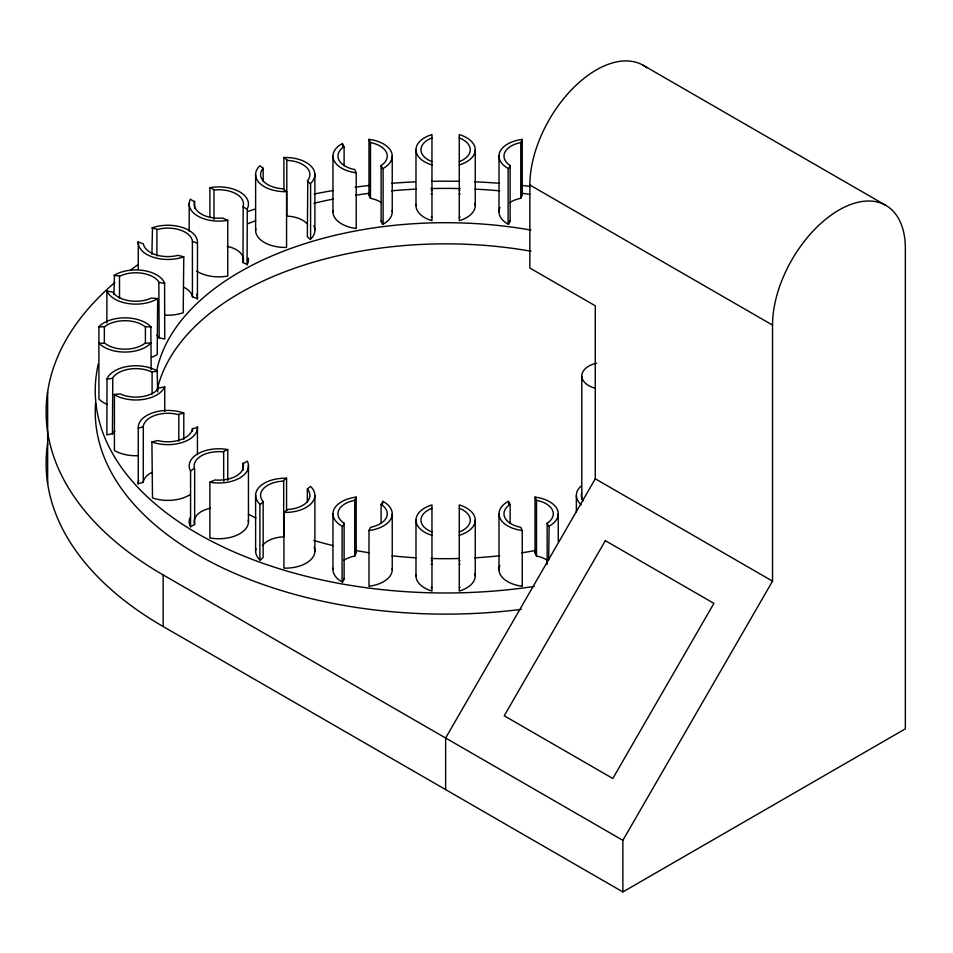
<?xml version="1.0" encoding="UTF-8"?>
<svg xmlns="http://www.w3.org/2000/svg" width="953" height="953" viewBox="0 0 953 953"><rect width="100%" height="100%" fill="white"/><g stroke="black" fill="none" stroke-linecap="round" stroke-linejoin="round"><path stroke-width="1.43" d="M183.786 256.774L177.877 255.368A24.671 14.247 0 0 1 143.319 243.849L138.221 242.002A29.638 17.106 0 0 0 153.028 257.179A29.638 17.106 0 0 0 183.202 256.988L183.786 256.774L183.202 312.739A29.638 17.106 0 0 1 165.369 315.157M183.965 287.318A24.671 14.247 0 0 1 192.387 296.609L197.438 298.861L197.485 242.717A29.638 17.106 0 0 0 182.666 227.541A29.638 17.106 0 0 0 152.492 227.719L151.908 254.344M197.438 298.861L197.485 298.456A29.638 17.106 0 0 0 196.699 294.191M138.626 480.431A29.638 17.106 0 0 0 138.221 483.636L143.248 482.385L143.319 426.051A24.671 14.247 0 0 1 177.877 414.519L183.786 413.114L183.786 439.524M143.248 482.385L143.319 481.789A24.671 14.247 0 0 1 151.73 472.497M151.908 441.954L152.492 442.168A29.638 17.106 0 0 0 182.666 442.359A29.638 17.106 0 0 0 197.485 427.182L192.387 429.029A24.671 14.247 0 0 1 157.817 440.548L151.908 441.954L152.492 497.919A29.638 17.106 0 0 0 189.873 494.726M227.755 220.31L227.088 220.441A29.638 17.106 0 0 1 197.867 216.105A29.638 17.106 0 0 1 190.362 199.237L194.46 201.774A24.671 14.247 0 0 0 222.68 218.07L227.755 220.31L227.755 276.06L227.088 276.179A29.638 17.106 0 0 1 196.592 271.069M248.328 258.144A29.638 17.106 0 0 1 247.28 264.529L242.991 262.551L243.182 206.229A24.671 14.247 0 0 0 214.961 189.933L209.886 187.693L209.886 217.034M242.991 262.551L243.182 261.98A24.671 14.247 0 0 0 227.171 246.351M114.848 431.113A24.671 14.247 0 0 0 112.776 433.52L106.879 434.937L107.022 378.794A29.638 17.106 0 0 1 128.131 366.345A29.638 17.106 0 0 1 157.197 371.027L157.662 391.874M113.943 394.411L120.281 393.946A24.671 14.247 0 0 0 158.841 387.978L164.583 386.954A29.638 17.106 0 0 1 143.474 399.402A29.638 17.106 0 0 1 114.42 394.721L114.42 450.459A29.638 17.106 0 0 0 137.982 455.689M342.615 526.437L344.104 523.221L343.437 522.78A24.671 14.247 0 0 1 353.766 500.516L354.73 500.325L356.219 497.109L355.54 497.192A29.638 17.106 0 0 0 333.979 509.39A29.638 17.106 0 0 0 342.091 526.163L342.091 581.914A29.638 17.106 0 0 1 333.05 568.31M508.64 168.693L510.129 165.488L509.462 165.036A24.671 14.247 0 0 1 519.79 142.783L520.755 142.593L522.244 139.376L521.565 139.46A29.638 17.106 0 0 0 500.003 151.646A29.638 17.106 0 0 0 508.116 168.431L508.116 224.169A29.638 17.106 0 0 1 500.003 207.397M342.615 582.176L344.104 578.971L344.104 523.221M343.771 560.364A24.671 14.247 0 0 1 353.766 556.266L354.73 556.075L356.219 552.859L356.219 497.109M508.64 224.443L510.129 221.227L510.129 165.488M509.795 202.632A24.671 14.247 0 0 1 519.79 198.522L520.755 198.331L522.244 195.127L522.244 139.376M368.99 530.511L370.479 527.307L371.444 527.104A24.671 14.247 0 0 0 381.772 504.852L381.105 504.411L383.118 501.469A29.638 17.106 0 0 1 391.23 518.241A29.638 17.106 0 0 1 369.681 530.428L368.99 530.511L368.99 586.262L369.681 586.178A29.638 17.106 0 0 0 392.207 568.667M247.065 264.91L247.28 208.778A29.638 17.106 0 0 0 239.775 191.91A29.638 17.106 0 0 0 210.553 187.574L209.886 187.693M646.753 67.687A93.918 54.226 -60 0 0 573.277 87.986A93.918 54.226 -60 0 0 529.856 185.001L529.856 268.031L595.28 305.794L595.28 478.799L445.623 738.015L445.623 789.596M622.869 891.937L622.869 840.343L772.526 581.139L772.526 325.104A93.918 54.226 -60 0 1 838.938 210.065A93.918 54.226 -60 0 1 905.35 248.411L905.35 728.842L622.869 891.937L163.142 626.514A399.486 230.638 0 0 1 47.65 443.324M112.442 434.068L112.776 377.769A24.671 14.247 0 0 1 151.336 371.801L157.662 371.336M286.567 191.66L285.864 191.684A29.638 17.106 0 0 1 259.585 183.131A29.638 17.106 0 0 1 259.895 165.715L263.159 168.252L262.718 168.788A24.671 14.247 0 0 0 282.672 188.742L286.567 191.66L286.567 247.411L285.864 247.435A29.638 17.106 0 0 1 255.773 228.529M310.213 239.525L307.342 236.642L307.783 180.367A24.671 14.247 0 0 0 287.83 160.414L283.934 157.495L284.625 157.471A29.638 17.106 0 0 1 310.916 166.025A29.638 17.106 0 0 1 310.595 183.441L310.595 239.191A29.638 17.106 0 0 0 313.799 225.718M107.463 404.537A29.638 17.106 0 0 1 98.909 398.938L98.909 326.7A29.638 17.106 0 0 1 124.879 317.837A29.638 17.106 0 0 1 150.848 326.7L151.17 369.609M260.276 504.518L263.159 501.635L262.718 501.111A24.671 14.247 0 0 1 282.672 481.146L286.567 478.227L285.864 478.203A29.638 17.106 0 0 0 259.585 486.757A29.638 17.106 0 0 0 259.895 504.185L259.895 559.923A29.638 17.106 0 0 1 255.928 548.559M283.934 512.404L287.83 509.474A24.671 14.247 0 0 0 307.783 489.52L307.342 488.996L310.595 486.447A29.638 17.106 0 0 1 310.916 503.875A29.638 17.106 0 0 1 284.625 512.416L283.934 512.404L283.934 568.143L284.625 568.167A29.638 17.106 0 0 0 314.097 547.153M260.276 560.257L263.159 557.386L263.159 501.635M581.02 486.113L580.639 486.447A29.638 17.106 0 0 0 581.306 504.78M98.588 327.058L104.925 326.569A24.671 14.247 0 0 1 144.832 326.569L151.17 327.058M356.219 172.779L355.54 172.696A29.638 17.106 0 0 1 333.979 160.509A29.638 17.106 0 0 1 342.091 143.724L344.104 146.667L343.437 147.119A24.671 14.247 0 0 0 353.766 169.372L354.73 169.563L356.219 172.779L356.219 228.517L355.54 228.434A29.638 17.106 0 0 1 333.014 210.923M382.594 224.443L381.105 221.227L381.105 165.488L381.772 165.036A24.671 14.247 0 0 0 371.444 142.783L370.479 142.593L368.99 139.376L369.681 139.46A29.638 17.106 0 0 1 391.23 151.646A29.638 17.106 0 0 1 383.118 168.431L383.118 224.169A29.638 17.106 0 0 0 392.159 210.565M381.105 221.227L381.772 220.786M522.244 530.511L521.565 530.428A29.638 17.106 0 0 1 500.003 518.241A29.638 17.106 0 0 1 508.116 501.469L510.129 504.411L509.462 504.852A24.671 14.247 0 0 0 519.79 527.104L520.755 527.307L522.244 530.511L522.244 586.262L521.565 586.178A29.638 17.106 0 0 1 499.849 565.474M547.141 564.295L547.141 523.221L547.808 522.78A24.671 14.247 0 0 0 537.468 500.516L536.515 500.325L535.014 497.109L535.705 497.192A29.638 17.106 0 0 1 557.267 509.39A29.638 17.106 0 0 1 549.142 526.163L548.63 560.173M113.943 294.548L114.42 275.179A29.638 17.106 0 0 1 143.474 270.485A29.638 17.106 0 0 1 164.583 282.934L164.738 339.077L158.841 337.66A24.671 14.247 0 0 0 156.768 335.253M157.662 298.563L157.197 298.861A29.638 17.106 0 0 1 128.131 303.542A29.638 17.106 0 0 1 107.022 291.094L112.776 292.118A24.671 14.247 0 0 0 151.336 298.086L157.662 298.563L157.197 354.611A29.638 17.106 0 0 1 151.42 357.304M194.65 468.697L194.65 524.436L190.576 526.795L190.576 471.044L194.46 468.114A24.671 14.247 0 0 1 222.68 451.817L227.755 449.578L227.755 480.383M209.886 482.194L214.961 479.955A24.671 14.247 0 0 0 243.182 463.658L247.28 461.109A29.638 17.106 0 0 1 239.775 477.989A29.638 17.106 0 0 1 210.553 482.313L209.886 482.194L209.886 537.933L210.553 538.064A29.638 17.106 0 0 0 248.328 520.016M113.943 275.477L120.281 275.953A24.671 14.247 0 0 1 158.841 281.909L159.175 338.22M431.959 137.911L431.125 138.245A24.671 14.247 0 0 0 431.125 161.283L431.959 161.617M459.275 161.617L460.12 161.283A24.671 14.247 0 0 0 460.12 138.245L459.275 137.911M431.125 193.995L431.959 193.662M459.275 217.367L460.12 217.034M431.959 508.271L431.125 508.604A24.671 14.247 0 0 0 431.125 531.643L431.959 531.977M459.275 531.977L460.12 531.643A24.671 14.247 0 0 0 460.12 508.604L459.275 508.271M431.125 564.343L431.959 564.021M459.275 587.727L460.12 587.393M138.256 484.041L138.256 428.302L143.248 426.634M459.275 164.94L459.894 164.762A29.638 17.106 0 0 0 475.261 149.764A29.638 17.106 0 0 0 459.894 134.778L459.275 134.587L459.275 220.691L459.894 220.512A29.638 17.106 0 0 0 475.023 203.37M431.34 190.517L431.959 190.338M459.275 535.3L459.894 535.121A29.638 17.106 0 0 0 475.261 520.124A29.638 17.106 0 0 0 459.894 505.126L459.275 504.947L459.275 591.051L459.894 590.86A29.638 17.106 0 0 0 475.023 573.73M431.34 560.876L431.959 560.698M151.908 227.946L157.817 229.351A24.671 14.247 0 0 1 192.387 240.871L192.458 297.205M106.879 379.187L112.442 378.329M521.565 195.21L522.244 195.127M368.99 139.376L368.99 195.127L369.681 195.21M535.014 497.109L535.014 552.859L535.705 552.943M159.175 282.469L164.738 283.327M227.755 449.578L227.088 449.459A29.638 17.106 0 0 0 197.867 453.783A29.638 17.106 0 0 0 190.362 470.663L190.576 471.044M368.99 195.127L370.479 198.331L371.444 198.522A24.671 14.247 0 0 1 381.45 202.632M535.014 552.859L536.515 556.075L537.468 556.266A24.671 14.247 0 0 1 547.475 560.364M431.959 164.94L431.34 164.762A29.638 17.106 0 0 1 415.984 149.764A29.638 17.106 0 0 1 431.34 134.778L431.959 134.587L431.959 220.691L431.34 220.512A29.638 17.106 0 0 1 416.044 204.442M459.275 190.338L459.894 190.517M431.959 535.3L431.34 535.121A29.638 17.106 0 0 1 415.984 520.124A29.638 17.106 0 0 1 431.34 505.126L431.959 504.947L431.959 591.051L431.34 590.86A29.638 17.106 0 0 1 416.044 574.79M459.275 560.698L459.894 560.876M192.458 241.454L197.438 243.122M183.786 413.114L183.202 412.899A29.638 17.106 0 0 0 153.028 412.72A29.638 17.106 0 0 0 138.221 427.897L138.256 428.302M459.275 193.662L460.12 193.995M431.125 217.034L431.959 217.367M459.275 564.021L460.12 564.343M431.125 587.393L431.959 587.727M643.227 65.316L885.897 205.419M529.856 185.001L772.526 325.104M242.991 206.813L247.065 209.16M595.28 478.799L772.526 581.139M114.896 282.457A399.486 230.638 0 0 0 163.142 574.921L622.869 840.343M509.462 220.786L510.129 221.227M343.437 578.519L344.104 578.971M307.342 180.903L310.213 183.774M190.576 526.795L190.362 526.401A29.638 17.106 0 0 1 189.897 517.896M381.105 165.488L382.594 168.693M547.141 523.221L548.63 526.437M194.65 524.436L194.46 523.864A24.671 14.247 0 0 1 210.47 508.235M581.795 376.364L581.795 499.36M576.362 495.679L576.362 511.809M558.267 513.631L558.267 541.507M536.515 500.325L536.515 556.075M520.755 142.593L520.755 198.331M510.129 504.411L510.129 523.471M508.64 501.195L508.64 504.125M499.003 155.899L499.003 211.637M499.003 513.989L499.003 569.739M475.261 149.764L475.261 205.514M475.261 520.124L475.261 575.874M415.984 149.764L415.984 205.514M415.984 520.124L415.984 575.874M392.243 155.899L392.243 211.637M392.243 513.989L392.243 569.739M382.594 501.195L382.594 504.125M381.105 504.411L381.105 523.471M370.479 142.593L370.479 198.331M354.73 500.325L354.73 556.075M344.104 146.667L344.104 165.739M342.615 143.462L342.615 146.393M332.966 156.256L332.966 212.007M332.966 513.631L332.966 569.382M314.883 174.22L314.883 229.959M314.883 495.679L314.883 551.418M307.342 488.996L307.342 502.195M286.805 160.366L286.805 216.117L287.83 216.164A24.671 14.247 0 0 1 307.342 223.991M286.567 478.227L286.567 510.498M283.934 157.495L283.934 189.766M283.684 481.11L283.684 536.849L282.672 536.896A24.671 14.247 0 0 0 262.504 545.545M263.159 168.252L263.159 181.451M255.618 174.935L255.618 230.686M255.618 494.952L255.618 550.703M248.447 465.35L248.447 522.173M242.991 463.075L242.991 470.413M223.681 451.936L223.681 481.265M213.96 190.052L213.96 219.393M197.438 426.777L197.438 454.641M194.65 201.202L194.65 208.528M192.458 428.433L192.458 431.375M189.194 203.465L189.194 231.341M178.807 414.781L178.807 441.191M164.738 386.561L164.738 411.493M163.142 574.921L163.142 626.514M156.9 229.602L156.9 256.012M152.099 372.194L152.099 394.197M145.404 327.058L145.404 343.199M138.256 241.597L138.256 269.473M119.506 276.334L119.506 298.337M106.879 290.701L106.879 322.984M104.353 327.058L104.353 343.199M47.65 391.731L47.65 483.516M583.248 500.837A24.671 14.247 0 0 1 581.664 492.939M594.434 388.05A23.873 13.783 0 0 1 581.818 375.16A23.873 13.783 0 0 1 596.709 363.105M157.185 389.634A290.987 168.002 0 0 1 530.904 251.223M534.18 586.417A350.382 202.286 0 0 1 98.314 363.939M247.816 223.717A350.382 202.286 0 0 1 255.666 220.703M313.906 203.239A350.382 202.286 0 0 1 333.169 199.106M355.648 195.186A350.382 202.286 0 0 1 369.907 193.185M391.54 190.826A350.382 202.286 0 0 1 416.306 189.111M430.947 188.575A350.382 202.286 0 0 1 460.287 188.575M474.939 189.111A350.382 202.286 0 0 1 499.706 190.826M521.339 193.185A350.382 202.286 0 0 1 529.904 194.341M521.339 609.348A350.382 202.286 0 0 1 95.55 403.369M535.812 550.417A290.987 168.002 0 0 1 521.66 552.847M499.741 555.754A290.987 168.002 0 0 1 474.689 557.85M459.263 558.506A290.987 168.002 0 0 1 431.149 558.482M415.722 557.803A290.987 168.002 0 0 1 392.064 555.813M368.775 552.728A290.987 168.002 0 0 1 355.981 550.512M333.121 545.628A290.987 168.002 0 0 1 313.775 540.458M255.916 518.075A290.987 168.002 0 0 1 248.471 514.251M156.626 371.11A290.987 168.002 0 0 1 530.904 230.078M130.68 269.937A399.486 230.638 0 0 1 137.78 264.839M247.994 211.399A399.486 230.638 0 0 1 255.094 209.112M314.109 194.055A399.486 230.638 0 0 1 333.3 190.493M355.147 187.181A399.486 230.638 0 0 1 369.669 185.406M391.671 183.31A399.486 230.638 0 0 1 415.222 181.868M431.495 181.332A399.486 230.638 0 0 1 459.739 181.332M474.546 181.797A399.486 230.638 0 0 1 499.575 183.31M521.565 185.406A399.486 230.638 0 0 1 530.309 186.431M605.334 540.673L504.232 715.786L612.815 778.482L713.916 603.368L605.334 540.673M151.17 342.83L150.848 343.187A29.638 17.106 0 0 1 124.879 352.062A29.638 17.106 0 0 1 98.909 343.187L104.925 343.318A24.671 14.247 0 0 0 144.832 343.318L151.17 342.83"/></g></svg>
